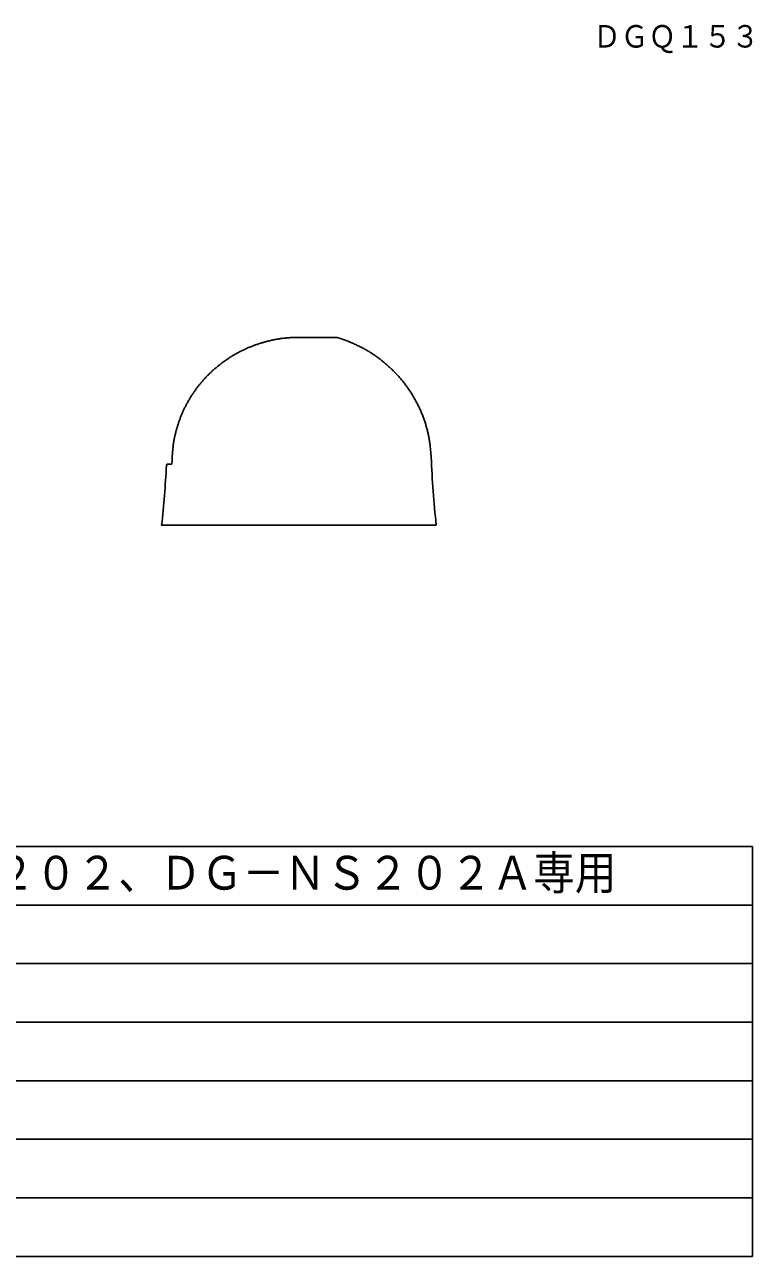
# Model space of a CAD drawing. Units: millimetres, scale not verified. Extents: x -63 to 63, y -57 to 57.
# Drawn here: x 0.4 to 62.5, y -56.5 to 48.7 of the extents above; entities that cross this region are included whole.
import ezdxf
from ezdxf.enums import TextEntityAlignment as Align

# ---------------------------------------------------------------- set-up
doc = ezdxf.new("R2010")
doc.units = ezdxf.units.MM
doc.header["$LTSCALE"] = 0.190236
for name, color, linetype in [('0-0_MOJI1', 2, 'Continuous'), ('0-1_TOUROKU', 1, 'Continuous'), ('0-2_GAIKEI', 7, 'Continuous'), ('0-3_WAKU', 3, 'Continuous')]:
    doc.layers.add(name, color=color, linetype=linetype)
doc.styles.add('ＭＳ ゴシック', font='')
doc.styles.get('ＭＳ ゴシック').set_extended_font_data('MS Gothic')

msp = doc.modelspace()

# ---------------------------------------------------------------- linework, layer by layer
at = {"layer": '0-2_GAIKEI'}
for p, q in [((23.7847, 21.9685), (26.9847, 21.9685)), ((27.0128, 21.9644), (26.9847, 21.9685)), ((12.9331, 11.127), (12.5623, 11.127)), ((35.51, 5.927), (12.0593, 5.927))]:
    msp.add_line(p, q, dxfattribs=at)
for points in [[(18.693, 20.7198), (18.7565, 20.7528), (18.8202, 20.7854), (18.8841, 20.8176), (18.9481, 20.8493), (19.0124, 20.8807), (19.0769, 20.9116), (19.1416, 20.9421), (19.2065, 20.9722), (19.2716, 21.0018), (19.3369, 21.031), (19.4024, 21.0598), (19.4681, 21.0881), (19.534, 21.1159), (19.6001, 21.1433), (19.6663, 21.1703), (19.7328, 21.1968), (19.7994, 21.2229), (19.8662, 21.2485), (19.9331, 21.2736), (20.0003, 21.2982), (20.0676, 21.3224), (20.1351, 21.3462), (20.2027, 21.3695), (20.2705, 21.3923), (20.3385, 21.4146), (20.4065, 21.4366), (20.4748, 21.4581), (20.5431, 21.4792), (20.6116, 21.4998), (20.6802, 21.52), (20.749, 21.5399), (20.8178, 21.5593), (20.8867, 21.5783), (20.9558, 21.5969), (21.025, 21.6152), (21.0942, 21.633), (21.1636, 21.6504), (21.2331, 21.6674), (21.3026, 21.684)], [(21.3026, 21.684), (21.3723, 21.7001), (21.4421, 21.7159), (21.512, 21.7312), (21.582, 21.7461), (21.652, 21.7606), (21.7222, 21.7746), (21.7925, 21.7882), (21.8629, 21.8013), (21.9333, 21.8139), (22.0038, 21.8261), (22.0745, 21.8377), (22.1451, 21.8489), (22.2159, 21.8595), (22.2868, 21.8696), (22.3577, 21.8792), (22.4286, 21.8882), (22.4997, 21.8966), (22.5707, 21.9044), (22.6419, 21.9117), (22.7131, 21.9183), (22.7843, 21.9244), (22.8556, 21.9299), (22.9269, 21.9348), (22.9982, 21.9393), (23.0696, 21.9434), (23.141, 21.947), (23.2125, 21.9503), (23.2839, 21.9533), (23.3554, 21.956), (23.4269, 21.9584), (23.4985, 21.9607), (23.57, 21.9628), (23.6415, 21.9647), (23.7131, 21.9666), (23.7847, 21.9685), (23.7847, 21.9685)], [(27.0127, 21.9644), (27.037, 21.9569), (27.0613, 21.9495), (27.0855, 21.942), (27.1098, 21.9345), (27.134, 21.927), (27.1583, 21.9195), (27.1825, 21.9119), (27.2067, 21.9044), (27.2309, 21.8968), (27.2551, 21.8892), (27.2793, 21.8815), (27.3035, 21.8739), (27.3277, 21.8662), (27.3518, 21.8584), (27.376, 21.8506), (27.4001, 21.8427), (27.4242, 21.8348), (27.4483, 21.8269), (27.4723, 21.8189), (27.4964, 21.8108), (27.5204, 21.8027), (27.5444, 21.7945), (27.5684, 21.7862), (27.5923, 21.7778), (27.6162, 21.7694), (27.6401, 21.7609), (27.664, 21.7523), (27.6878, 21.7437), (27.7116, 21.735), (27.7354, 21.7262), (27.7592, 21.7173), (27.783, 21.7084), (27.8067, 21.6994), (27.8304, 21.6904), (27.8541, 21.6813), (27.8777, 21.6722), (27.9014, 21.663), (27.925, 21.6538), (27.9487, 21.6446)], [(27.9487, 21.6446), (27.9723, 21.6353), (27.9959, 21.626), (28.0195, 21.6166), (28.0431, 21.6073), (28.0666, 21.5979), (28.0902, 21.5885), (28.1138, 21.579), (28.1373, 21.5696), (28.1609, 21.5602), (28.1844, 21.5507), (28.208, 21.5412), (28.208, 21.5412)], [(28.208, 21.5412), (28.2876, 21.5046), (28.3673, 21.4679), (28.4468, 21.4311), (28.5263, 21.3941), (28.6057, 21.357), (28.685, 21.3197), (28.7642, 21.2821), (28.8431, 21.2442), (28.9219, 21.206), (29.0005, 21.1673), (29.0788, 21.1282), (29.1569, 21.0887), (29.2346, 21.0486), (29.3121, 21.0079), (29.3892, 20.9667), (29.466, 20.9247), (29.5424, 20.8821), (29.6183, 20.8387), (29.6939, 20.7946), (29.769, 20.7496), (29.8436, 20.704), (29.9179, 20.6576), (29.9917, 20.6104), (30.0651, 20.5626), (30.138, 20.5141), (30.2106, 20.4649), (30.2827, 20.4151), (30.3543, 20.3646), (30.4256, 20.3135), (30.4964, 20.2618), (30.5668, 20.2095), (30.6368, 20.1567), (30.7063, 20.1033), (30.7754, 20.0494), (30.8441, 19.9949), (30.9124, 19.94), (30.9803, 19.8846), (31.0477, 19.8287), (31.1147, 19.7723)], [(16.4134, 19.1252), (16.4665, 19.1732), (16.5198, 19.2209), (16.5734, 19.2682), (16.6274, 19.3152), (16.6816, 19.3618), (16.7362, 19.408), (16.7911, 19.4539), (16.8463, 19.4994), (16.9017, 19.5445), (16.9575, 19.5893), (17.0136, 19.6337), (17.07, 19.6777), (17.1266, 19.7214), (17.1836, 19.7647), (17.2408, 19.8076), (17.2983, 19.8501), (17.3561, 19.8923), (17.4142, 19.934), (17.4726, 19.9754), (17.5312, 20.0164), (17.5901, 20.057), (17.6492, 20.0973), (17.7086, 20.1371), (17.7683, 20.1765), (17.8282, 20.2156), (17.8884, 20.2542), (17.9489, 20.2924), (18.0096, 20.3303), (18.0705, 20.3677), (18.1317, 20.4047), (18.1932, 20.4414), (18.2548, 20.4776), (18.3168, 20.5134), (18.3789, 20.5488), (18.4413, 20.5838), (18.5039, 20.6184), (18.5667, 20.6526), (18.6298, 20.6864), (18.693, 20.7198)], [(14.6191, 16.9995), (14.6579, 17.0596), (14.6971, 17.1194), (14.7367, 17.179), (14.7767, 17.2383), (14.8171, 17.2973), (14.8579, 17.356), (14.8991, 17.4145), (14.9407, 17.4727), (14.9827, 17.5306), (15.0251, 17.5882), (15.0679, 17.6455), (15.1111, 17.7026), (15.1546, 17.7593), (15.1985, 17.8158), (15.2428, 17.872), (15.2875, 17.9278), (15.3325, 17.9834), (15.378, 18.0387), (15.4237, 18.0936), (15.4699, 18.1483), (15.5164, 18.2026), (15.5633, 18.2567), (15.6105, 18.3104), (15.6581, 18.3638), (15.706, 18.4168), (15.7543, 18.4696), (15.803, 18.522), (15.852, 18.5741), (15.9014, 18.6259), (15.9511, 18.6774), (16.0011, 18.7285), (16.0515, 18.7792), (16.1022, 18.8297), (16.1533, 18.8798), (16.2046, 18.9296), (16.2564, 18.979), (16.3084, 19.028), (16.3608, 19.0768), (16.4134, 19.1252)], [(31.1147, 19.7723), (31.1813, 19.7154), (31.2475, 19.658), (31.3132, 19.6002), (31.3785, 19.5419), (31.4434, 19.4832), (31.5079, 19.424), (31.572, 19.3643), (31.6357, 19.3042), (31.6989, 19.2436), (31.7617, 19.1826), (31.8241, 19.1212), (31.8861, 19.0593), (31.9476, 18.997), (32.0087, 18.9342), (32.0693, 18.871), (32.1295, 18.8074), (32.1891, 18.7433), (32.2483, 18.6787), (32.3069, 18.6137), (32.3651, 18.5482), (32.4227, 18.4822), (32.4797, 18.4158), (32.5362, 18.3489), (32.5922, 18.2815), (32.6475, 18.2136), (32.7023, 18.1453), (32.7565, 18.0766), (32.8102, 18.0073), (32.8633, 17.9377), (32.9157, 17.8676), (32.9677, 17.7971), (33.019, 17.7261), (33.0697, 17.6547), (33.1199, 17.583), (33.1695, 17.5108), (33.2185, 17.4382), (33.2669, 17.3652), (33.3147, 17.2919), (33.362, 17.2182)], [(13.4403, 14.4803), (13.4621, 14.5484), (13.4843, 14.6164), (13.5069, 14.6843), (13.5299, 14.752), (13.5534, 14.8196), (13.5773, 14.887), (13.6016, 14.9543), (13.6264, 15.0214), (13.6516, 15.0884), (13.6773, 15.1551), (13.7034, 15.2217), (13.73, 15.2881), (13.7571, 15.3543), (13.7847, 15.4203), (13.8127, 15.4861), (13.8412, 15.5517), (13.8702, 15.6171), (13.8996, 15.6823), (13.9295, 15.7473), (13.9599, 15.8121), (13.9907, 15.8766), (14.022, 15.9409), (14.0537, 16.0051), (14.0858, 16.0689), (14.1185, 16.1326), (14.1515, 16.196), (14.185, 16.2593), (14.2189, 16.3222), (14.2532, 16.385), (14.288, 16.4475), (14.3231, 16.5098), (14.3587, 16.5719), (14.3947, 16.6337), (14.4311, 16.6953), (14.4679, 16.7566), (14.5051, 16.8177), (14.5427, 16.8786), (14.5807, 16.9392), (14.6191, 16.9995)], [(33.362, 17.2182), (33.4086, 17.1441), (33.4547, 17.0696), (33.5002, 16.9948), (33.5452, 16.9197), (33.5896, 16.8442), (33.6334, 16.7683), (33.6766, 16.6922), (33.7193, 16.6157), (33.7614, 16.5389), (33.803, 16.4618), (33.844, 16.3844), (33.8844, 16.3067), (33.9242, 16.2287), (33.9634, 16.1504), (34.002, 16.0718), (34.0399, 15.9929), (34.0772, 15.9136), (34.1138, 15.8341), (34.1497, 15.7542), (34.185, 15.6741), (34.2195, 15.5936), (34.2533, 15.5129), (34.2864, 15.4318), (34.3187, 15.3505), (34.3504, 15.2688), (34.3814, 15.187), (34.4117, 15.1048), (34.4414, 15.0224), (34.4704, 14.9398), (34.4988, 14.8569), (34.5265, 14.7738), (34.5536, 14.6906), (34.5801, 14.6071), (34.606, 14.5234), (34.6312, 14.4395), (34.6558, 14.3555), (34.6798, 14.2712), (34.703, 14.1868), (34.7255, 14.1022)], [(12.9597, 11.7407), (12.9644, 11.8121), (12.9692, 11.8836), (12.974, 11.955), (12.979, 12.0264), (12.9841, 12.0977), (12.9895, 12.1691), (12.9951, 12.2404), (13.001, 12.3117), (13.0073, 12.3829), (13.014, 12.4541), (13.0211, 12.5253), (13.0287, 12.5963), (13.0368, 12.6674), (13.0455, 12.7383), (13.0548, 12.8092), (13.0647, 12.88), (13.0753, 12.9507), (13.0865, 13.0214), (13.0982, 13.0919), (13.1106, 13.1624), (13.1235, 13.2328), (13.137, 13.3031), (13.1511, 13.3733), (13.1656, 13.4433), (13.1807, 13.5133), (13.1963, 13.5832), (13.2124, 13.6529), (13.2289, 13.7225), (13.2459, 13.792), (13.2634, 13.8614), (13.2813, 13.9307), (13.2997, 13.9998), (13.3185, 14.0689), (13.3377, 14.1378), (13.3574, 14.2065), (13.3775, 14.2752), (13.398, 14.3437), (13.419, 14.4121), (13.4403, 14.4803)], [(34.7255, 14.1022), (34.7473, 14.0174), (34.7683, 13.9324), (34.7885, 13.8473), (34.8079, 13.7619), (34.8265, 13.6764), (34.8444, 13.5907), (34.8617, 13.5049), (34.8785, 13.419), (34.8948, 13.333), (34.9107, 13.2469), (34.9264, 13.1608), (34.9419, 13.0746), (34.9574, 12.9884)], [(34.9574, 12.9884), (34.9597, 12.9634), (34.9621, 12.9385), (34.9645, 12.9135), (34.9669, 12.8886), (34.9693, 12.8636), (34.9717, 12.8386), (34.9741, 12.8137), (34.9765, 12.7887), (34.9789, 12.7638), (34.9812, 12.7388), (34.9836, 12.7139), (34.986, 12.6889), (34.9884, 12.6639), (34.9908, 12.639), (34.9932, 12.614), (34.9956, 12.5891), (34.998, 12.5641), (35.0004, 12.5392), (35.0027, 12.5142), (35.0051, 12.4893), (35.0075, 12.4643), (35.0099, 12.4393), (35.0123, 12.4144), (35.0147, 12.3894), (35.0171, 12.3645), (35.0195, 12.3395), (35.0219, 12.3146), (35.0243, 12.2896), (35.0266, 12.2646), (35.029, 12.2397), (35.0314, 12.2147), (35.0338, 12.1898), (35.0362, 12.1648), (35.0386, 12.1399), (35.041, 12.1149), (35.0434, 12.0899), (35.0458, 12.065), (35.0481, 12.04), (35.0505, 12.0151)], [(12.9485, 11.4703), (12.9489, 11.479), (12.9493, 11.4878), (12.9496, 11.4965), (12.95, 11.5052), (12.9504, 11.5139), (12.9508, 11.5226), (12.9511, 11.5314), (12.9515, 11.5401), (12.9519, 11.5488), (12.9522, 11.5575), (12.9526, 11.5663), (12.953, 11.575), (12.9533, 11.5837), (12.9537, 11.5924), (12.954, 11.6012), (12.9544, 11.6099), (12.9548, 11.6186), (12.9551, 11.6273), (12.9555, 11.636), (12.9558, 11.6448), (12.9562, 11.6535), (12.9565, 11.6622), (12.9569, 11.6709), (12.9572, 11.6797), (12.9576, 11.6884), (12.9579, 11.6971), (12.9583, 11.7058), (12.9586, 11.7146), (12.959, 11.7233), (12.9594, 11.732), (12.9597, 11.7407)], [(35.0505, 12.0151), (35.0529, 11.9901), (35.0553, 11.9652), (35.0577, 11.9402), (35.0601, 11.9153), (35.0625, 11.8903), (35.0649, 11.8653), (35.0673, 11.8404), (35.0696, 11.8154), (35.072, 11.7905), (35.0744, 11.7655), (35.0768, 11.7406), (35.0768, 11.7406)], [(12.9331, 11.1302), (12.9335, 11.1389), (12.9339, 11.1476), (12.9343, 11.1563), (12.9347, 11.1651), (12.9351, 11.1738), (12.9355, 11.1825), (12.9359, 11.1912), (12.9364, 11.1999), (12.9368, 11.2087), (12.9372, 11.2174), (12.9376, 11.2261), (12.938, 11.2348), (12.9384, 11.2436), (12.9388, 11.2523), (12.9392, 11.261), (12.9396, 11.2697), (12.94, 11.2784), (12.9404, 11.2872), (12.9408, 11.2959), (12.9412, 11.3046), (12.9416, 11.3133), (12.942, 11.322), (12.9424, 11.3308), (12.9428, 11.3395), (12.9431, 11.3482), (12.9435, 11.3569), (12.9439, 11.3657), (12.9443, 11.3744), (12.9447, 11.3831), (12.9451, 11.3918), (12.9455, 11.4005), (12.9459, 11.4093), (12.9462, 11.418), (12.9466, 11.4267), (12.947, 11.4354), (12.9474, 11.4441), (12.9478, 11.4529), (12.9481, 11.4616), (12.9485, 11.4703)]]:
    msp.add_lwpolyline(points, dxfattribs=at)
for centre, radius, start, end in [((115.0194, 14.7749), 80.0001, 182.17369, 186.34982), ((-67.4501, 14.7749), 80.0001, 353.65018, 357.31815), ((12.5623, 11.027), 0.1, 90, 177.31815)]:
    msp.add_arc(centre, radius, start, end, dxfattribs=at)
at = {"layer": '0-3_WAKU', "color": 4}
for p, q in [((-62.5001, -21.5), (62.5001, -21.5)), ((62.5001, -21.5), (62.5001, -56.5001)), ((62.5001, -56.5001), (-62.5001, -56.5001))]:
    msp.add_line(p, q, dxfattribs=at)
at = {"layer": '0-3_WAKU', "color": 1}
for p, q in [((-62.5001, -26.5), (62.5001, -26.5)), ((-62.5001, -31.5001), (62.5001, -31.5001)), ((-62.5001, -36.5001), (62.5001, -36.5001)), ((-62.5001, -41.5001), (62.5001, -41.5001)), ((-62.5001, -46.5001), (62.5001, -46.5001)), ((-62.5001, -51.5001), (62.5001, -51.5001))]:
    msp.add_line(p, q, dxfattribs=at)

# ---------------------------------------------------------------- texts
at = {"layer": '0-0_MOJI1', "style": 'ＭＳ ゴシック', "width": 0.9}
msp.add_text('ＤＧ－ＮＳ２０２、ＤＧ－ＮＳ２０２Ａ専用', height=2.887, dxfattribs=at).set_placement((-20, -26.0552), align=Align.BOTTOM_LEFT)
at = {"layer": '0-1_TOUROKU', "style": 'ＭＳ ゴシック', "width": 0.9}
msp.add_text('ＤＧＱ１５３', height=1.925, dxfattribs=at).set_placement((48.9, 46.13), align=Align.BOTTOM_LEFT)

doc.saveas('drawing.dxf')
